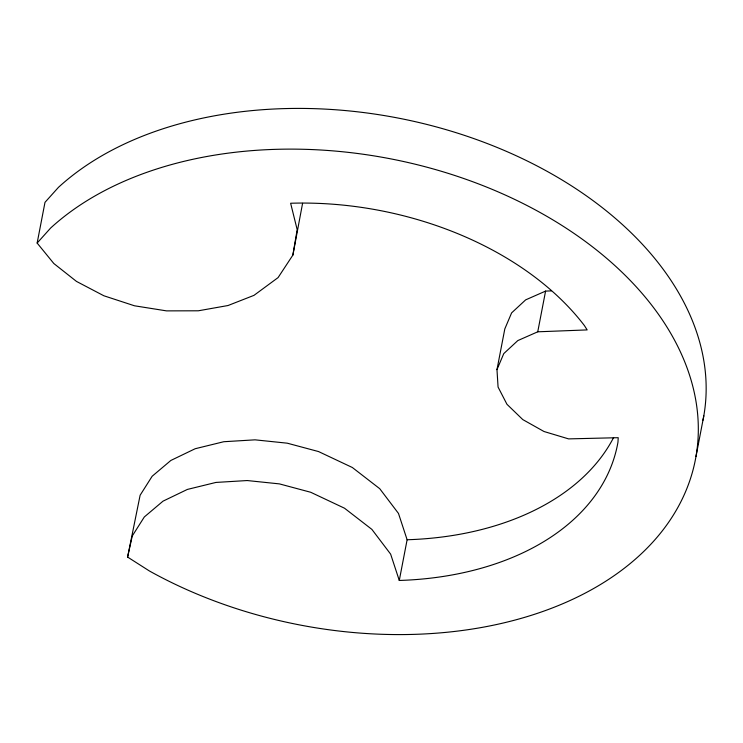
<?xml version="1.0" encoding="UTF-8"?>
<svg xmlns="http://www.w3.org/2000/svg" width="743" height="743" viewBox="0 0 743 743"><rect width="100%" height="100%" fill="white"/><g stroke="black" fill="none" stroke-linecap="round" stroke-linejoin="round"><path stroke-width="1.11" d="M292.881 255.09L297.172 229.633L290.634 203.248A277.622 184.682 10.9 0 1 584.397 325.564L587.174 329.911L537.746 331.805L517.815 340.582L503.773 353.603L496.974 369.615L498.07 387.066L506.958 404.285L522.784 419.591L544.006 431.507L568.59 438.89L618.213 437.692L617.972 442.131A277.622 184.682 10.9 0 1 399.279 580.459L390.642 554.139L371.89 529.397L344.511 508.212L310.695 492.265L279.396 483.888L247.215 480.545L215.953 482.43L187.357 489.433L163.023 501.154L144.318 516.961L132.282 535.944L127.592 557.064L149.408 570.977A356.937 237.444 10.9 0 0 639.277 555.671A356.937 237.444 10.9 0 0 540.505 212.73A356.937 237.444 10.9 0 0 50.635 228.036L37.15 243.054L53.812 263.505L76.473 281.411L103.862 295.77L134.455 305.782L166.543 310.88L198.316 310.797L228.017 305.522L253.985 295.352L278.086 277.594L292.881 255.09L302.587 203.313M37.15 243.054L44.989 202.347L58.474 187.329A356.937 237.444 10.9 0 1 477.377 139.851A356.937 237.444 10.9 0 1 702.98 420.222M127.592 557.064L140.121 495.237L152.157 476.244L170.862 460.446L195.195 448.726L223.792 441.723L255.053 439.837L287.235 443.181L318.533 451.558L352.349 467.505L379.729 488.69L398.48 513.432L407.118 539.752L399.279 580.459M496.974 369.615L504.813 328.908L511.611 312.887L525.654 299.866L545.585 291.098L551.334 290.875M537.746 331.805L545.585 291.098M695.977 456.499L703.816 415.792M613.634 437.478A277.622 184.682 10.9 0 1 407.118 539.752"/></g></svg>
